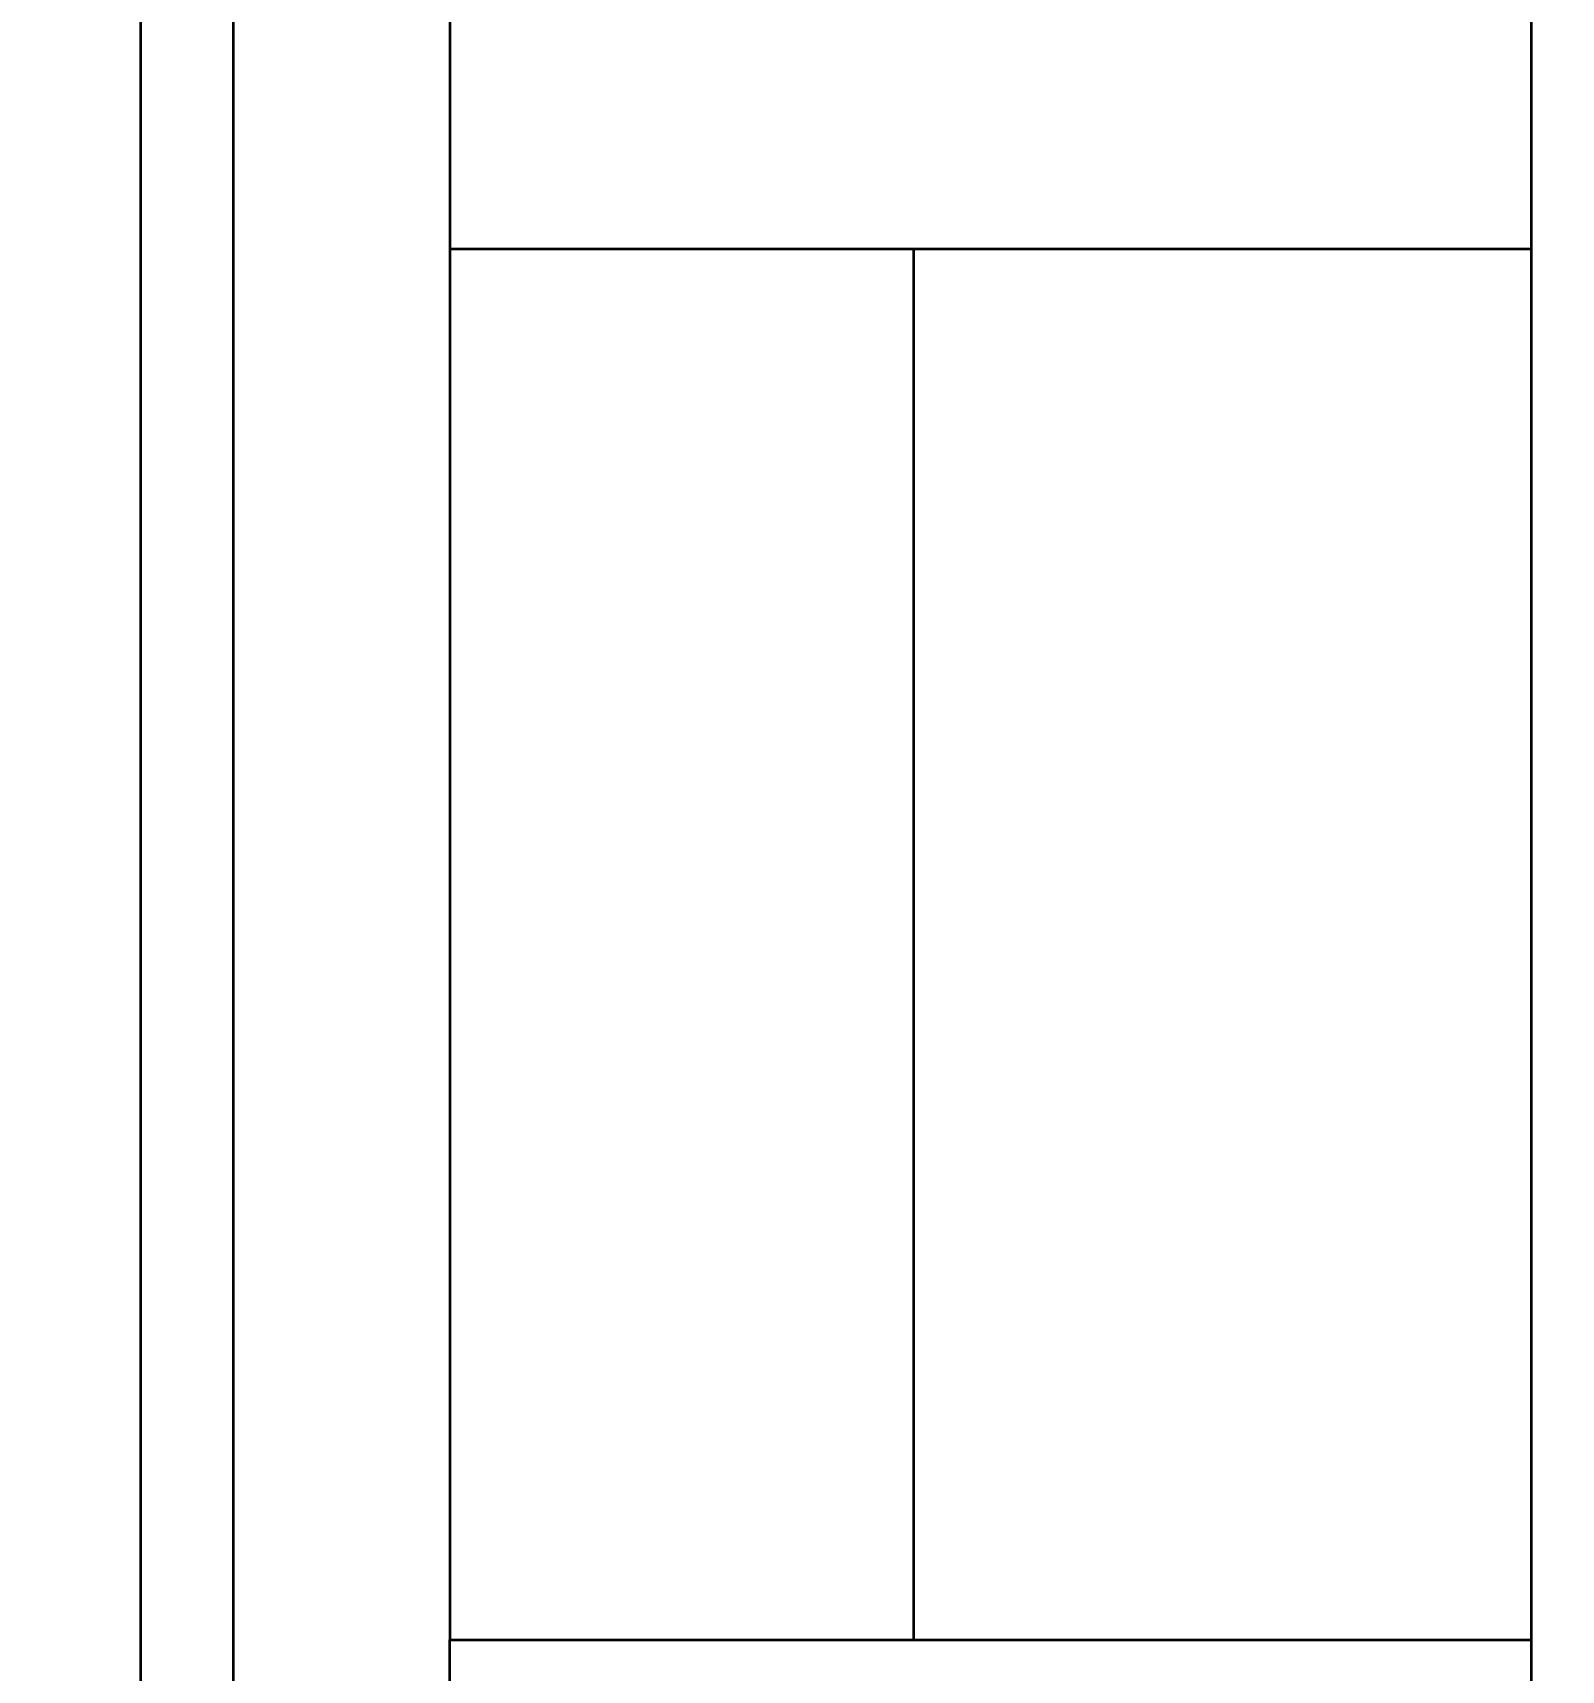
# Model space of a CAD drawing. Header units: millimetres. Extents: x -148 to 148, y -105 to 105.
# Drawn here: x -95.32 to -90.37, y -21.66 to -16.36 of the extents above; entities that cross this region are included whole.
import ezdxf

# ---------------------------------------------------------------- set-up
doc = ezdxf.new("R2010")
doc.units = ezdxf.units.MM
doc.layers.add('尺寸线层', color=3, linetype='Continuous', lineweight=18)
doc.layers.add('粗实线层', color=7, linetype='Continuous', lineweight=35)
doc.styles.get("Standard").update_dxf_attribs({"font": 'txt.shx'})
doc.dimstyles.get("Standard").update_dxf_attribs({"dimtxt": 0.18, "dimasz": 0.18, "dimexe": 0.18, "dimexo": 0.0625, "dimgap": 0.09, "dimtad": 0, "dimtih": 1, "dimtoh": 1, "dimdec": 4, "dimzin": 0, "dimdsep": 46, "dimtxsty": 'Standard', "dimcen": 0.09, "dimdle": 0.36, "dimadec": 0, "dimazin": 0, "dimtfac": 1, "dimtdec": 4, "dimtofl": 0, "dimtmove": 0, "dimatfit": 3, "dimfxl": 0, "dimtolj": 1, "dimarcsym": 0})

# ---------------------------------------------------------------- blocks, each defined once
blk = doc.blocks.new('*X10')
at = {"layer": '尺寸线层', "linetype": 'Continuous'}
for points in [[(-98.4692, -34.5999), (-95.9692, -35.0166), (-95.9692, -34.1833)], [(-69.4692, -34.5999), (-71.9692, -35.0166), (-71.9692, -34.1833)]]:
    blk.add_hatch(color=0, dxfattribs=at).paths.add_polyline_path(points, flags=0)
at = {"layer": '尺寸线层', "color": 0, "linetype": 'Continuous'}
for p, q in [((-98.4692, -20.1866), (-98.4692, -35.8499)), ((-69.4692, -20.1866), (-69.4692, -35.8499)), ((-69.4692, -34.5999), (-98.4692, -34.5999))]:
    blk.add_line(p, q, dxfattribs=at)
at = {"layer": '尺寸线层', "color": 0, "insert": (-83.9692, -32.7249), "char_height": 2.5, "width": 6.071429, "attachment_point": 5}
blk.add_mtext('29', dxfattribs=at)

msp = doc.modelspace()

# ---------------------------------------------------------------- linework, layer by layer
at = {"layer": '粗实线层', "color": 7, "lineweight": 35, "ltscale": 0.385}
for p, q in [((-94.9692, -27.2616), (-94.9692, -11.8616)), ((-94.6692, -27.2616), (-94.6692, -11.8616))]:
    msp.add_line(p, q, dxfattribs=at)
at = {"layer": '粗实线层', "color": 7, "lineweight": 35, "ltscale": 0.3625}
msp.add_line((-90.4692, -26.5616), (-90.4692, -12.0616), dxfattribs=at)
at = {"layer": '粗实线层', "color": 7, "lineweight": 35, "ltscale": 0.1}
for p, q in [((-93.9692, -13.0616), (-93.9692, -17.0616)), ((-93.9692, -25.5616), (-93.9692, -21.5616))]:
    msp.add_line(p, q, dxfattribs=at)
at = {"layer": '粗实线层', "color": 7, "lineweight": 35, "ltscale": 0.1125}
for p, q in [((-93.9692, -17.0616), (-93.9692, -21.5616)), ((-92.4692, -17.0616), (-92.4692, -21.5616))]:
    msp.add_line(p, q, dxfattribs=at)
at = {"layer": '粗实线层', "color": 7, "lineweight": 35, "ltscale": 0.0875}
for p, q in [((-93.9692, -17.0616), (-90.4692, -17.0616)), ((-93.9692, -21.5616), (-90.4692, -21.5616))]:
    msp.add_line(p, q, dxfattribs=at)

# ---------------------------------------------------------------- dimensions: what is measured, and where the dimension line sits
at = {"layer": '尺寸线层'}
dim = msp.add_linear_dim(base=(-98.4692, -34.5999), p1=(-69.4692, -19.5616), p2=(-98.4692, -19.5616), dimstyle='Standard', override={"dimtxt": 2.5, "dimasz": 2.5, "dimexe": 1.25, "dimexo": 0.625, "dimgap": 0.625, "dimtad": 1, "dimtih": 0, "dimtoh": 0, "dimdec": 2, "dimzin": 8, "dimdsep": 44, "dimsah": 1, "dimdle": 5, "dimtdec": 2, "dimtofl": 1, "dimatfit": 0, "dimtfill": 1, "dimtzin": 8}, dxfattribs=at)
dim.commit()
dim.dimension.update_dxf_attribs({"geometry": '*X10', "text_midpoint": (-83.9692, -32.7249)})

doc.saveas('drawing.dxf')
